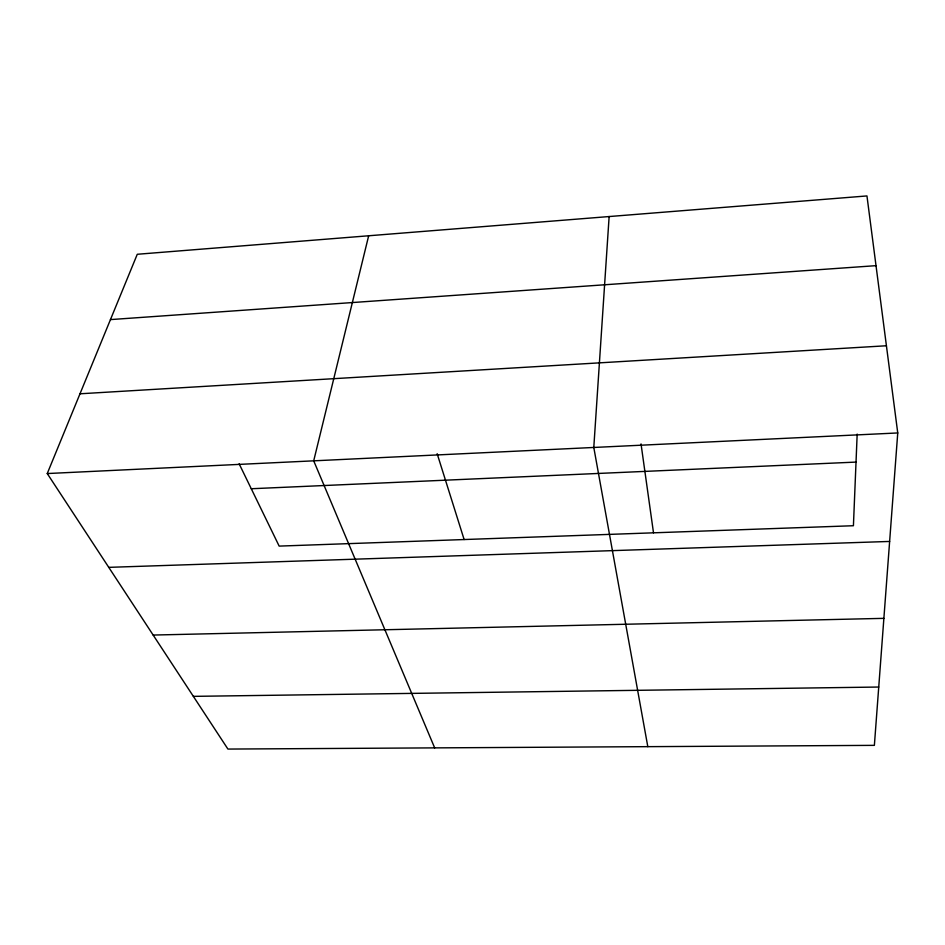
<?xml version="1.0" encoding="UTF-8"?>
<svg xmlns="http://www.w3.org/2000/svg" width="945" height="945" viewBox="0 0 945 945"><rect width="100%" height="100%" fill="white"/><g stroke="black" fill="none" stroke-linecap="round" stroke-linejoin="round"><path stroke-width="1.42" d="M857.174 434.086L853.418 525.727L279.165 546.104L239.12 463.747M609.135 216.547L593.791 447.457L647.809 746.656M897.75 432.952L874.373 745.357L227.922 749.066L47.25 473.551L137.273 254.276L866.955 195.934L897.75 432.952L47.25 473.551M368.668 235.777L313.705 460.829L434.676 747.885M110.447 319.599L876.015 265.663M79.994 393.793L886.422 345.764M251.275 488.742L856.028 462.093M108.758 567.354L889.635 541.438M153.149 635.052L883.882 618.349M193.359 696.359L878.744 687.039M437.157 453.706L464.125 539.536M641.029 443.914L653.503 532.826"/></g></svg>
